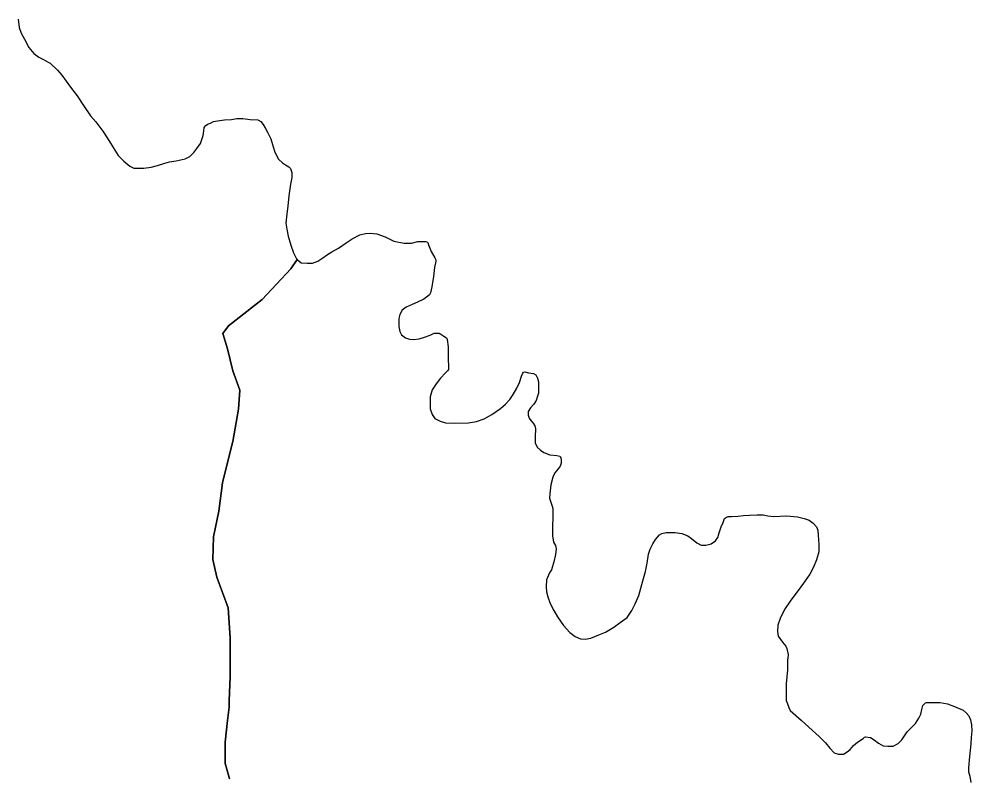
# Model space of a CAD drawing. Extents: x 542592 to 549536, y 1840490 to 1846308.
# Drawn here: x 545095 to 547042, y 1843515 to 1845064 of the extents above; entities that cross this region are included whole.
import ezdxf

# ---------------------------------------------------------------- set-up
doc = ezdxf.new("R2010")
doc.units = 0
doc.layers.add('Level 10', color=7, linetype='Continuous')

msp = doc.modelspace()

# ---------------------------------------------------------------- linework, layer by layer
at = {"layer": 'Level 10'}
for points in [[(545093.53, 1845063.5), (545095.19, 1845046.09), (545099.66, 1845034.89), (545106.22, 1845022.17), (545115.26, 1845005.72), (545124.99, 1844992.89), (545135.52, 1844985.56), (545144.92, 1844981.06), (545154.41, 1844975.52), (545158.45, 1844973.5), (545173.38, 1844959.3), (545182.5, 1844949.04), (545200.24, 1844924.58), (545214.04, 1844906.44), (545226.7, 1844886.65), (545241.27, 1844865.98), (545251.71, 1844853.52), (545266.58, 1844834.33), (545280.21, 1844813.66), (545287.35, 1844800.97), (545297.77, 1844784.7), (545308.86, 1844773.17), (545321.32, 1844762.86), (545329.87, 1844758.57), (545349.91, 1844758.57), (545365.25, 1844760.7), (545377.72, 1844764.45), (545393.2, 1844769.21), (545402.21, 1844771.85), (545416.25, 1844773.8), (545434.62, 1844777.64), (545444.36, 1844783.01), (545452.11, 1844790.76), (545458.45, 1844798.8), (545465.91, 1844809.34), (545471.22, 1844825.3), (545472.52, 1844835.25), (545473.12, 1844841.89), (545476.68, 1844845.96), (545481.21, 1844849.28), (545486.2, 1844851.07), (545492.7, 1844854.32), (545500.39, 1844855.37), (545514.84, 1844857.71), (545529.09, 1844858.51), (545540.03, 1844860.07), (545552.29, 1844860.07), (545567.16, 1844858.51), (545582.87, 1844857.4), (545589.02, 1844854.05), (545593.8, 1844847.98), (545598.7, 1844839.69), (545603.68, 1844830.85), (545609.32, 1844818.46), (545614.01, 1844802.45), (545617.81, 1844791.48), (545624.99, 1844777.54), (545633.41, 1844770.05), (545639.48, 1844765.71), (545646.15, 1844761.63), (545649.53, 1844758.25), (545652.26, 1844749.75), (545652.26, 1844739.91), (545649.96, 1844726.48), (545646.35, 1844702.01), (545643.96, 1844681.26), (545641.97, 1844665.72), (545639.86, 1844646.77), (545642.05, 1844634.04), (545645.3, 1844620.2), (545650.18, 1844601.87), (545655.98, 1844586.14), (545661.29, 1844575.09), (545663.15, 1844572.72), (545663.59, 1844572.36), (545650.38, 1844553.34), (545591.82, 1844490.52), (545523.34, 1844436.47), (545511.42, 1844421.37), (545520.95, 1844389.58), (545532.07, 1844345.07), (545546.37, 1844305.33), (545543.19, 1844266.38), (545532.07, 1844200.42), (545519.36, 1844151.93), (545510.63, 1844116.17), (545503.46, 1844058.14), (545492.34, 1844005.69), (545490.75, 1843959.59), (545499.49, 1843923.03), (545522.52, 1843860.24), (545526.48, 1843799.04), (545526.48, 1843789.188), (545526.48, 1843751.3958), (545526.48, 1843719.56), (545524.6364, 1843671.5423), (545524.1, 1843657.57), (545521.1084, 1843630.6159), (545516.16, 1843586.03), (545516.16, 1843542.32), (545519.3367, 1843531.0397), (545524.89, 1843511.32)], [(545524.89, 1843511.32), (545519.3367, 1843531.0397), (545516.16, 1843542.32), (545516.16, 1843586.03), (545521.1084, 1843630.6159), (545524.1, 1843657.57), (545524.6364, 1843671.5423), (545526.48, 1843719.56), (545526.48, 1843751.3958), (545526.48, 1843789.188), (545526.48, 1843799.04), (545522.52, 1843860.24), (545499.49, 1843923.03), (545490.75, 1843959.59), (545492.34, 1844005.69), (545503.46, 1844058.14), (545510.63, 1844116.17), (545519.36, 1844151.93), (545532.07, 1844200.42), (545543.19, 1844266.38), (545546.37, 1844305.33), (545532.07, 1844345.07), (545520.95, 1844389.58), (545511.42, 1844421.37), (545523.34, 1844436.47), (545591.82, 1844490.52), (545650.38, 1844553.34), (545663.59, 1844572.36), (545671.61, 1844565.75), (545684.03, 1844564.75), (545694.77, 1844564.75), (545705.82, 1844569.09), (545715.67, 1844575.51), (545723.6, 1844581.07), (545734.42, 1844588.02), (545747.69, 1844595.27), (545763.42, 1844606.56), (545775.58, 1844614.41), (545791.4, 1844622.93), (545802.99, 1844625.3), (545812.75, 1844626.02), (545826.34, 1844624.95), (545842.94, 1844618.67), (545860.56, 1844609.66), (545882.08, 1844605.35), (545896.83, 1844605.35), (545910.08, 1844608.96), (545919.88, 1844609.33), (545926.05, 1844609.33), (545929.93, 1844607.39), (545930.29, 1844607.02), (545931.85, 1844602.03), (545937.29, 1844588.62), (545944.67, 1844575.47), (545946.95, 1844571.49), (545946.95, 1844568.88), (545944.24, 1844555.74), (545942.24, 1844537.75), (545938.33, 1844516.58), (545935.72, 1844503.92), (545933.94, 1844500.1), (545927.9, 1844495.01), (545921.94, 1844491.15), (545909.25, 1844485.38), (545898.19, 1844480.23), (545886.35, 1844475.16), (545877.61, 1844468.46), (545873.36, 1844459.96), (545871.38, 1844452.02), (545871.38, 1844435.37), (545873.27, 1844425.41), (545876.84, 1844418.26), (545885.06, 1844412.23), (545892.93, 1844409.6), (545900.84, 1844409.1), (545912.4, 1844410.45), (545923.83, 1844413.83), (545935.16, 1844417.61), (545943.03, 1844421.55), (545949.74, 1844421.87), (545953.35, 1844421.87), (545956.78, 1844419.5), (545962.82, 1844415.46), (545968.19, 1844411.98), (545969.86, 1844409.06), (545972, 1844393.75), (545972, 1844373.03), (545972.77, 1844349.69), (545972.39, 1844347.19), (545970.51, 1844345.08), (545966.59, 1844340.37), (545956.21, 1844329.59), (545947.08, 1844317.96), (545939.15, 1844306.06), (545935.01, 1844291.32), (545935.01, 1844267.34), (545938.9, 1844255.67), (545944.88, 1844247.5), (545955.32, 1844242.03), (545966.73, 1844238.84), (545984.05, 1844237.99), (546013.4, 1844238.4), (546029.66, 1844240.97), (546045.16, 1844246.57), (546061.47, 1844255.78), (546079.16, 1844268.13), (546089.18, 1844276.9), (546098.25, 1844285.97), (546104.73, 1844296.35), (546112.06, 1844309.37), (546117.95, 1844321.18), (546121.97, 1844334.06), (546124.69, 1844340.18), (546125.94, 1844341.9), (546128.29, 1844342.49), (546136.36, 1844340.81), (546146.44, 1844339), (546150.85, 1844336.55), (546154.61, 1844329.9), (546156.54, 1844322.5), (546156.54, 1844299.32), (546154.08, 1844290.91), (546151.63, 1844283.88), (546146.85, 1844276.38), (546140.19, 1844269.31), (546135.06, 1844261.91), (546135.06, 1844253.99), (546137.52, 1844247.84), (546141.02, 1844243.35), (546145.47, 1844238.15), (546148.94, 1844232.14), (546150.14, 1844226.16), (546149.37, 1844210.53), (546149.37, 1844197.97), (546153.81, 1844189.1), (546160.31, 1844182.6), (546167.08, 1844178.23), (546179.71, 1844173.27), (546193.72, 1844171.62), (546200.01, 1844170.12), (546200.94, 1844169.31), (546202.19, 1844166.99), (546203.04, 1844162.52), (546202.72, 1844156.24), (546200.94, 1844150.32), (546196.58, 1844144.61), (546190.21, 1844136.52), (546185.58, 1844127.25), (546181.69, 1844112.12), (546179.62, 1844093.52), (546179.14, 1844084.53), (546182.32, 1844074.11), (546184.27, 1844068.26), (546185.61, 1844063.22), (546185.96, 1844055.78), (546185.96, 1844044.56), (546185.17, 1844027.44), (546185.17, 1844007.98), (546187.48, 1843994.6), (546191.37, 1843987.95), (546192.29, 1843981), (546191.2, 1843969.8), (546188.17, 1843954.58), (546183.02, 1843938.03), (546178.81, 1843931.92), (546172.93, 1843917.42), (546172.03, 1843903.42), (546172.92, 1843893.16), (546175.52, 1843883.17), (546180.14, 1843869.71), (546187.62, 1843855.17), (546194.99, 1843842.46), (546207.34, 1843824.33), (546220.52, 1843809.88), (546231.22, 1843802.29), (546242.57, 1843797.08), (546251.77, 1843796.57), (546263.67, 1843798.41), (546279.99, 1843805.1), (546293.6, 1843810.89), (546310.23, 1843820.87), (546323.17, 1843830.58), (546337.63, 1843840.8), (546347.38, 1843855), (546354.04, 1843868.73), (546361.44, 1843885.61), (546369.93, 1843915.54), (546375.19, 1843934.57), (546378.45, 1843952.1), (546381.14, 1843970.25), (546384.75, 1843980.35), (546390.35, 1843991.55), (546395.89, 1844000.06), (546403.9, 1844009.81), (546408.6, 1844012.31), (546417.27, 1844014.31), (546435.89, 1844014.31), (546449.28, 1844012.5), (546461.62, 1844007.56), (546469.1, 1844002.22), (546480.2, 1843993.16), (546489.11, 1843988.44), (546498.55, 1843988.44), (546509.25, 1843991.36), (546518.25, 1843997.2), (546522.71, 1844004.44), (546525.73, 1844013.91), (546530.02, 1844026.03), (546533.53, 1844035.01), (546536.88, 1844043.04), (546538.8, 1844044.77), (546543.95, 1844046.94), (546550.83, 1844046.94), (546563.91, 1844048.17), (546575.63, 1844049.34), (546587.38, 1844049.74), (546603.57, 1844050.53), (546615.69, 1844050.53), (546625.39, 1844048.2), (546637.51, 1844047.33), (546663.71, 1844048.53), (546685.78, 1844046.62), (546699.52, 1844043.27), (546709.42, 1844039.39), (546717.59, 1844033.59), (546724.27, 1844025.91), (546727, 1844019.53), (546728.07, 1844009.2), (546729.23, 1843989.66), (546729.23, 1843974.87), (546724.81, 1843958.28), (546718.76, 1843943.51), (546711.19, 1843929.5), (546701.52, 1843915.95), (546688.86, 1843898.53), (546672.05, 1843876.51), (546659.36, 1843857.25), (546650.23, 1843838.98), (546645.35, 1843825.22), (546644.89, 1843812.34), (546646.45, 1843802.44), (546655.17, 1843790.49), (546662.18, 1843782.38), (546664.22, 1843777.41), (546666.35, 1843764.27), (546665.58, 1843752.9), (546665.58, 1843733.55), (546662.39, 1843705.29), (546662.39, 1843684.48), (546662.83, 1843671.41), (546665.16, 1843664.42), (546667.71, 1843657.18), (546670.87, 1843650.85), (546692.97, 1843630.81), (546708.91, 1843616.86), (546730.14, 1843597.97), (546742.93, 1843584.41), (546751.68, 1843574.05), (546760.62, 1843564.62), (546769.75, 1843561.77), (546779.44, 1843561.77), (546787.19, 1843566.2), (546793.14, 1843571.25), (546800.44, 1843578.96), (546808.2, 1843586.35), (546819.66, 1843593.87), (546822.67, 1843596.61), (546824.74, 1843596.77), (546835.17, 1843595.46), (546842.74, 1843590.52), (546851.31, 1843583.99), (546860.93, 1843578.69), (546870.01, 1843577.67), (546881.27, 1843578.17), (546891.16, 1843583.37), (546898.68, 1843590.9), (546903.03, 1843596.98), (546909.91, 1843606.93), (546917.42, 1843614.83), (546926.69, 1843624.1), (546933.64, 1843635.42), (546937.74, 1843643.61), (546939.9, 1843653.11), (546941.8, 1843660.71), (546944.66, 1843663.58), (546947.59, 1843666.18), (546949.35, 1843667.24), (546977.05, 1843667.24), (546992.09, 1843664.68), (547006.86, 1843658.99), (547024.21, 1843651.7), (547030.73, 1843645.83), (547035.7, 1843640.18), (547039.33, 1843631.92), (547041.47, 1843621.19), (547042.21, 1843609.54), (547040.66, 1843595.64), (547039.86, 1843582.43), (547037.49, 1843556.66), (547035.47, 1843533.66), (547035.47, 1843525.36), (547037.61, 1843516.37), (547039.98, 1843503.7)]]:
    msp.add_lwpolyline(points, dxfattribs=at)

doc.saveas('drawing.dxf')
